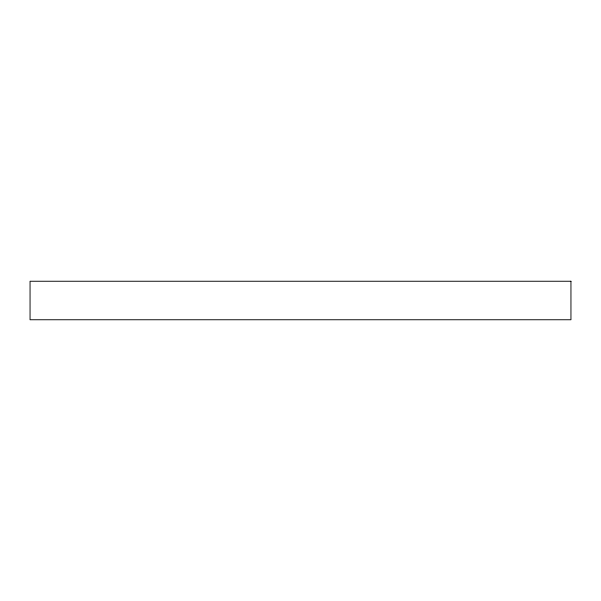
<?xml version="1.0" encoding="UTF-8"?>
<svg xmlns="http://www.w3.org/2000/svg" width="601" height="601" viewBox="0 0 601 601"><rect width="100%" height="100%" fill="white"/><g stroke="black" fill="none" stroke-linecap="round" stroke-linejoin="round"><path stroke-width="0.9" d="M570.95 281.245L30.05 281.245L30.05 319.755L570.95 319.755L570.95 281.245"/></g></svg>
